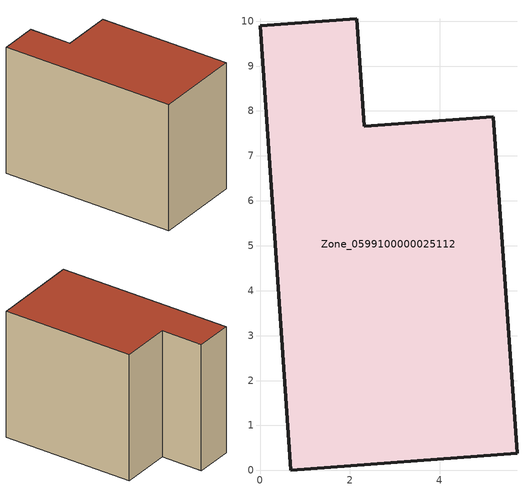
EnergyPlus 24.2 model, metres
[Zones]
Zone_0599100000025112
 floor ground (C_G): 0.68,0 0,9.9 2.15,10.05 2.32,7.66 5.19,7.87 5.72,0.38 z0
 wall outside (C_F): 2.32,7.66 2.15,10.05 0,9.9 0.68,0 5.72,0.38 5.19,7.87 2.32,7.66 z0:7.29
 roof outside (C_R): 5.72,0.38 5.19,7.87 2.32,7.66 2.15,10.05 0,9.9 0.68,0 z7.29
[BUILDING]
Pand.0599100000025112: North Axis=0; Terrain=City; Loads Convergence Tolerance Value=0.04; Temperature Convergence Tolerance Value=0.4; Solar Distribution=FullExterior; Maximum Number of Warmup Days=25; Minimum Number of Warmup Days=1
[Site:Location]
Rotterdam.The.Hague.AP_ZH_NLD Design_Conditions: Latitude=51.96; Longitude=4.45; Time Zone=1; Elevation=-4.5
[SITE:GROUNDTEMPERATURE:BUILDINGSURFACE]
18, 18, 18, 18, 18, 18, 18, 18, 18, 18, 18, 18
[MATERIAL] Thermal Absorptance=0.9; Solar Absorptance=0.7; Visible Absorptance=0.7
Name | Roughness | Thickness | Conductivity | Density | Specific Heat
G.TI.1946 | MediumSmooth | 0.15 | 1 | 540 | 1210
F.TI.1946 | Rough | 0.3 | 0.857143 | 1920 | 840
R.TI.1946 | MediumRough | 0.2 | 0.1 | 1500 | 1000
[CONSTRUCTION]
C_G: G.TI.1946
C_F: F.TI.1946
C_R: R.TI.1946
[ZONE]
Zone_0599100000025112: Type=1; Multiplier=1; Ceiling Height=Autocalculate; Volume=Autocalculate; Floor Area=autocalculate; Part of Total Floor Area=Yes
[ZONEINFILTRATION:DESIGNFLOWRATE]
Infil_Zone_0599100000025112: Zone or ZoneList or Space or SpaceList=Zone_0599100000025112; Schedule=AlwaysOn; Design Flow Rate Calculation Method=Flow/Area; Flow Rate per Floor Area=0.003; Constant Term Coefficient=1; Temperature Term Coefficient=0; Velocity Term Coefficient=0; Velocity Squared Term Coefficient=0
[HVACTEMPLATE:ZONE:IDEALLOADSAIRSYSTEM]
Zone_0599100000025112: Maximum Heating Supply Air Temperature=50; Minimum Cooling Supply Air Temperature=13; Maximum Heating Supply Air Humidity Ratio=0.0156; Minimum Cooling Supply Air Humidity Ratio=0.0077; Heating Limit=NoLimit; Cooling Limit=NoLimit; Dehumidification Control Type=ConstantSensibleHeatRatio; Cooling Sensible Heat Ratio=0.7; Dehumidification Setpoint=60; Humidification Control Type=None; Humidification Setpoint=30; Outdoor Air Method=None; Outdoor Air Flow Rate per Person=0.00944; Outdoor Air Flow Rate per Zone Floor Area=0; Outdoor Air Flow Rate per Zone=0; Demand Controlled Ventilation Type=None; Outdoor Air Economizer Type=NoEconomizer; Heat Recovery Type=None; Sensible Heat Recovery Effectiveness=0.7; Latent Heat Recovery Effectiveness=0.65
[ZONECONTROL:THERMOSTAT]
ThermostatControl_Zone_0599100000025112: Zone or ZoneList=Zone_0599100000025112; Control Type Schedule=DualSetpointControlType; Control 1=Thermostat_Zone_0599100000025112; Temperature Difference Between Cutout And Setpoint=0
[THERMOSTATSETPOINT:DUALSETPOINT]
Thermostat_Zone_0599100000025112: Heating Setpoint Temperature Schedule=HeatingSetpoint_Zone_0599100000025112; Cooling Setpoint Temperature Schedule=CoolingSetpoint_Zone_0599100000025112
[SCHEDULE:COMPACT]
HeatingSetpoint_Zone_0599100000025112: Through: 12/31, For: AllDays, Until: 24:00, 21
CoolingSetpoint_Zone_0599100000025112: Through: 12/31, For: AllDays, Until: 24:00, 24
DualSetpointControlType: Through: 12/31, For: AllDays, Until: 24:00, 4
AlwaysOn: Through: 12/31, For: AllDays, Until: 24:00, 1
